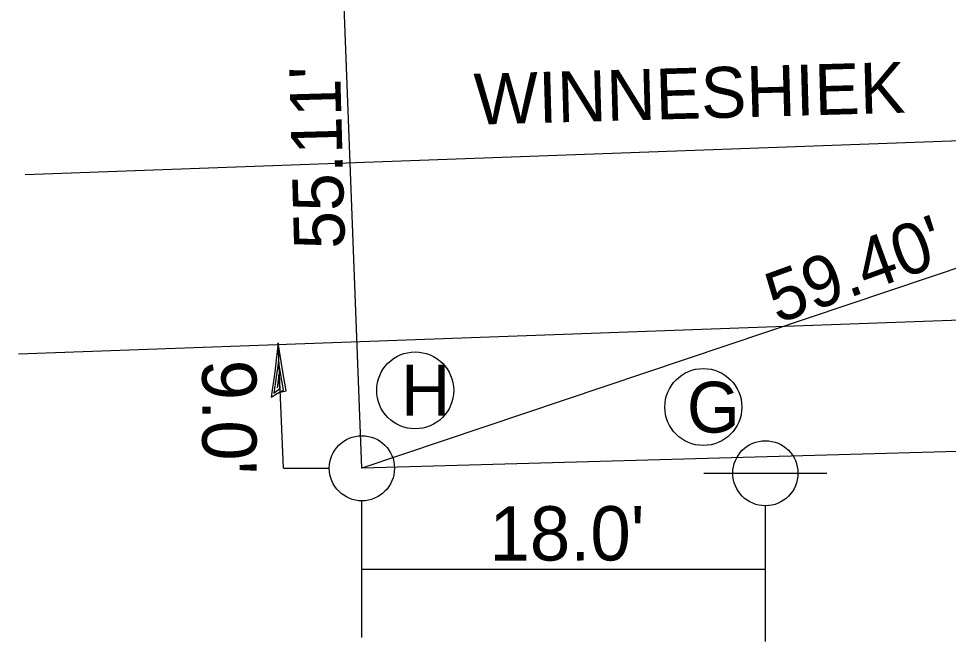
# Model space of a CAD drawing. Extents: x 777607.2 to 777685.3, y 2094784.8 to 2094820.4.
# Drawn here: x 777659.46 to 777661.172, y 2094800.449 to 2094801.596 of the extents above; entities that cross this region are included whole.
import ezdxf

# ---------------------------------------------------------------- set-up
doc = ezdxf.new("R2010")
doc.units = 0
for name, color, linetype in [('ROW_EX_Dimensions', 7, 'Continuous'), ('ROW_EX_Quarter Section Lines', 7, 'Continuous'), ('ROW_PR_Dimensions', 7, 'Continuous'), ('Topo_EOP', 7, 'Continuous')]:
    doc.layers.add(name, color=color, linetype=linetype)

msp = doc.modelspace()

# ---------------------------------------------------------------- linework, layer by layer
at = {"layer": 'ROW_EX_Dimensions'}
for p, q in [((777660.092, 2094800.7676), (777660.0219, 2094802.6031)), ((777661.9684, 2094801.3998), (777660.092, 2094800.7676)), ((777659.9378, 2094800.9989), (777659.9318, 2094800.9454)), ((777659.9479, 2094800.7676), (777659.9378, 2094800.9989)), ((777659.9455, 2094800.9491), (777659.9378, 2094800.9989)), ((777659.9386, 2094800.9653), (777659.9296, 2094800.9059)), ((777659.9477, 2094800.9114), (777659.9386, 2094800.9653)), ((777659.9318, 2094800.9454), (777659.9248, 2094800.8985)), ((777659.9389, 2094800.9397), (777659.9359, 2094800.9157)), ((777659.9411, 2094800.9149), (777659.9389, 2094800.9397)), ((777659.9524, 2094800.9105), (777659.9455, 2094800.9491)), ((777659.9248, 2094800.8985), (777659.9388, 2094800.907)), ((777659.9296, 2094800.9059), (777659.9411, 2094800.9149)), ((777659.9388, 2094800.907), (777659.9477, 2094800.9114)), ((777659.9388, 2094800.907), (777659.9524, 2094800.9105)), ((777663.097, 2094800.8518), (777660.092, 2094800.7676)), ((777659.9479, 2094800.7676), (777660.032, 2094800.7676)), ((777660.092, 2094800.456), (777660.092, 2094800.7076)), ((777660.8349, 2094800.4486), (777660.8349, 2094800.6985)), ((777660.092, 2094800.5818), (777660.8349, 2094800.5818))]:
    msp.add_line(p, q, dxfattribs=at)
for centre in [(777660.1901, 2094800.9112), (777660.7207, 2094800.8805)]:
    msp.add_circle(centre, 0.0709, dxfattribs=at)
at = {"layer": 'ROW_EX_Quarter Section Lines'}
msp.add_line((777659.4718, 2094801.3091), (777661.9684, 2094801.3998), dxfattribs=at)
at = {"layer": 'ROW_PR_Dimensions'}
for p, q in [((777660.7219, 2094800.7585), (777660.8349, 2094800.7585)), ((777660.8349, 2094800.7585), (777660.9479, 2094800.7585))]:
    msp.add_line(p, q, dxfattribs=at)
for centre in [(777660.092, 2094800.7676), (777660.8349, 2094800.7585)]:
    msp.add_circle(centre, 0.06, dxfattribs=at)
at = {"layer": 'Topo_EOP'}
msp.add_line((777659.4599, 2094800.9784), (777661.9803, 2094801.07), dxfattribs=at)

# ---------------------------------------------------------------- texts
at = {"layer": 'ROW_EX_Dimensions'}
for s, height, rotation, p in [('WINNESHIEK', 0.09375, 1.601, (777660.2997, 2094801.4007)), ("55.11'", 0.09375, 91.567, (777660.061, 2094801.1727)), ("59.40'", 0.09375, 19.9318, (777660.8572, 2094801.0334)), ("9.0'", 0.1, 270.074, (777659.7978, 2094800.9676)), ("18.0'", 0.1, 0.0699, (777660.3269, 2094800.5975))]:
    msp.add_text(s, height=height, rotation=rotation, dxfattribs=at).set_placement(p)
for s, p in [('H', (777660.1641, 2094800.8647)), ('G', (777660.6905, 2094800.8334))]:
    msp.add_text(s, height=0.0937, dxfattribs=at).set_placement(p)

doc.saveas('drawing.dxf')
